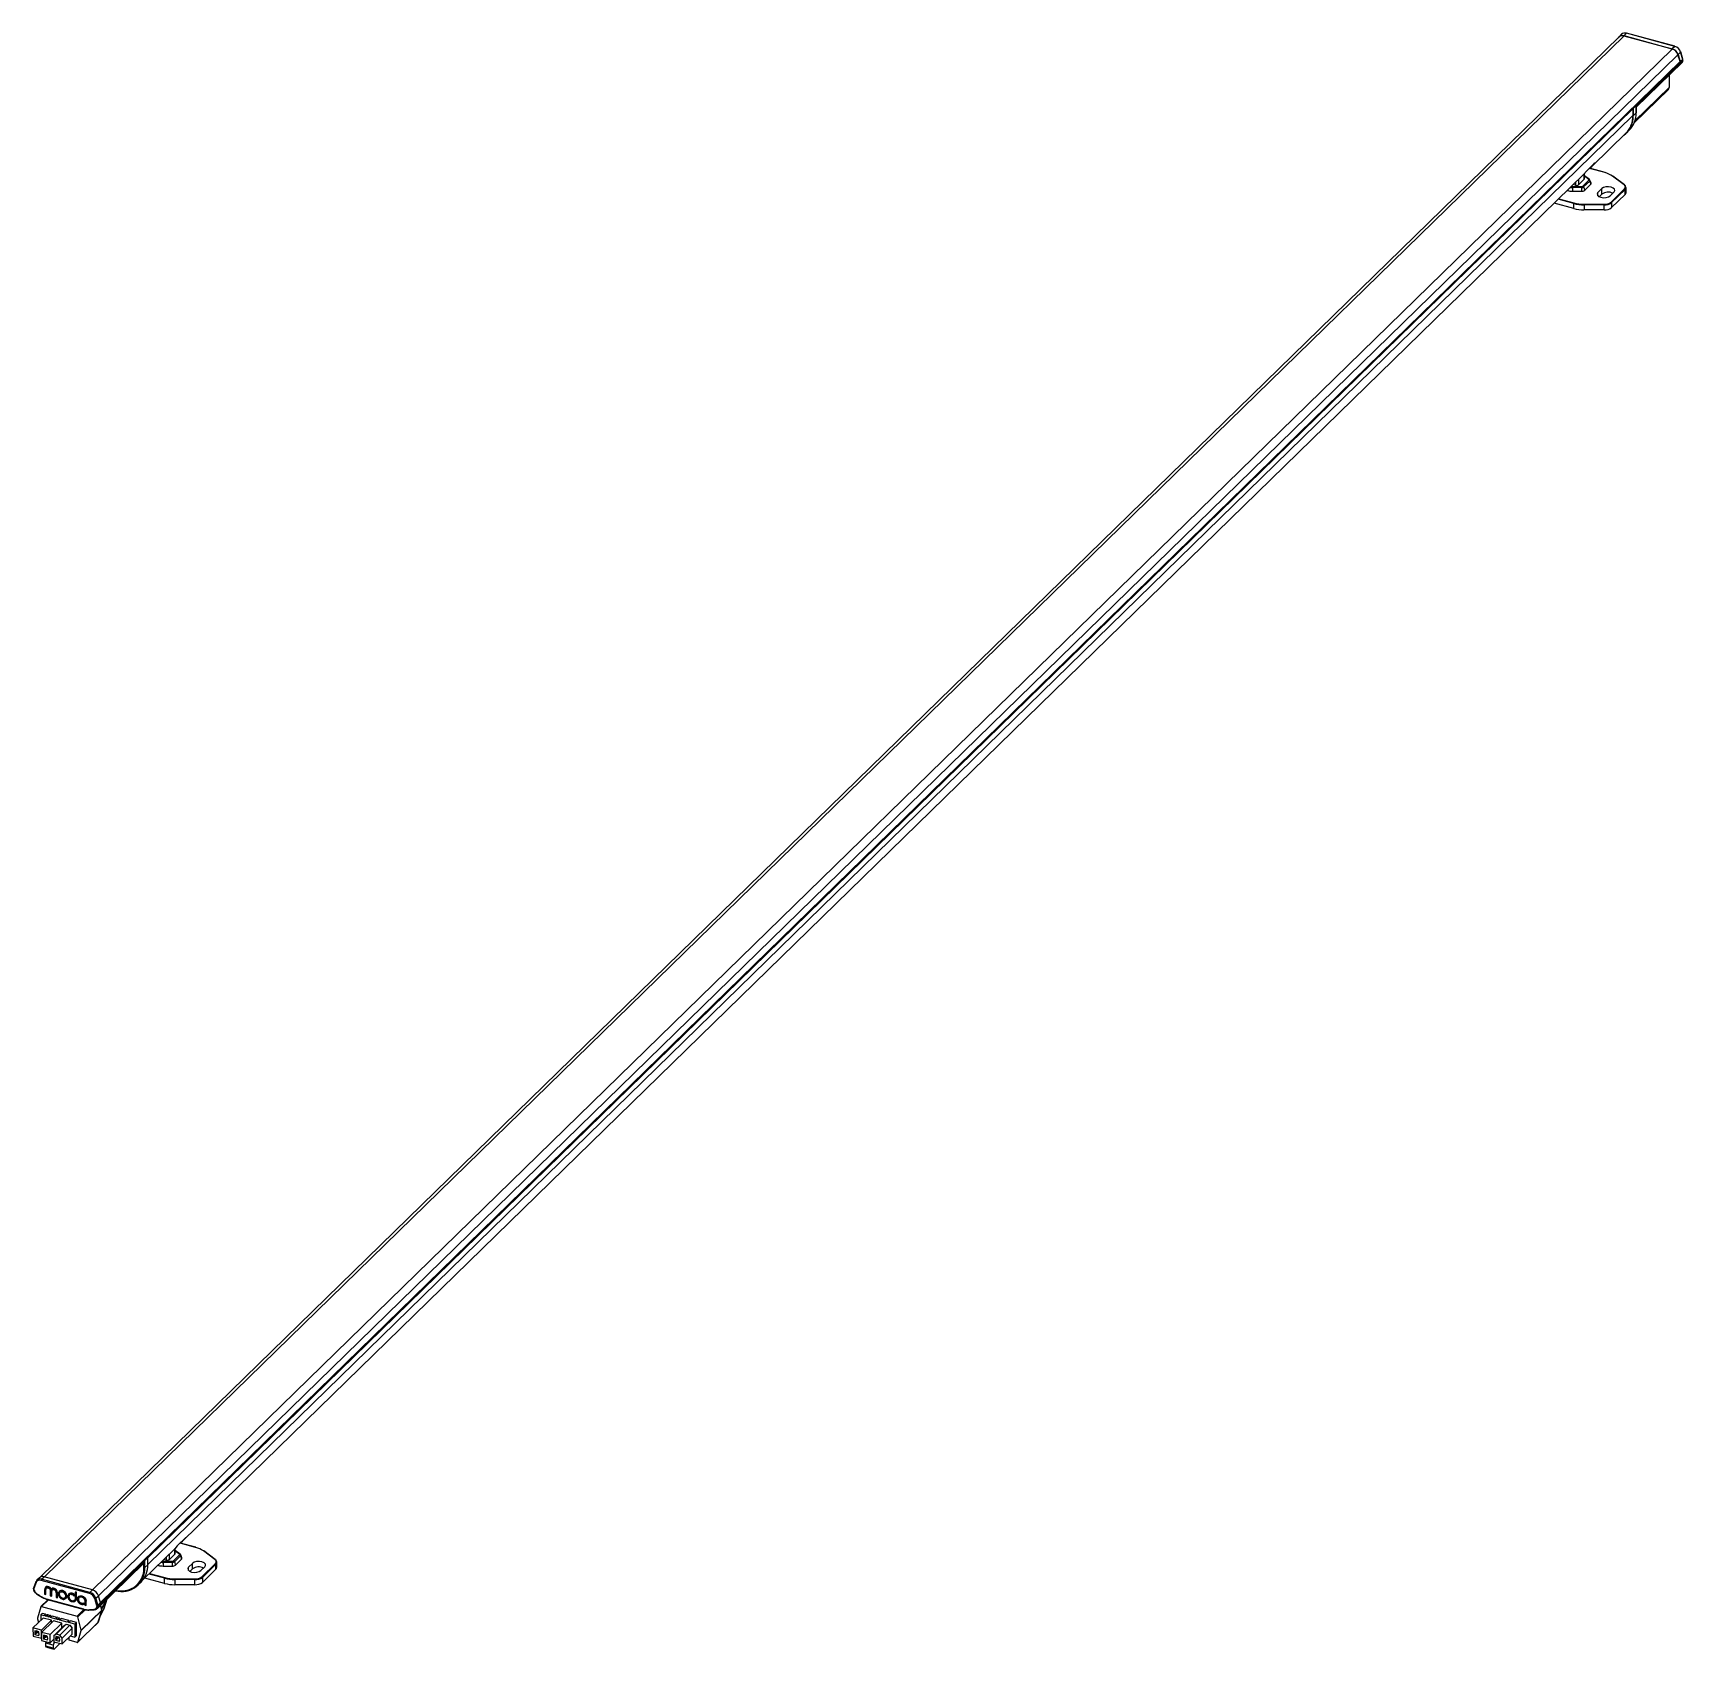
# Paper-space layout '_Trimetric' of a CAD drawing. Header units: millimetres. Extents: x -296 to 296, y -295 to 285.
import ezdxf

# ---------------------------------------------------------------- set-up
doc = ezdxf.new("R2010")
doc.units = ezdxf.units.MM

psp = doc.layouts.new('_Trimetric')

# ---------------------------------------------------------------- linework, layer by layer
at = {"color": 7, "linetype": 'Continuous', "lineweight": 25}
for p, q in [((273.76, 284.33), (272.85, 283.44)), ((275.51, 284.69), (274.6, 283.8)), ((292.84, 279.98), (275.51, 284.69)), ((292.91, 280.01), (275.58, 284.72)), ((272.9, 283.34), (-293.21, -269.19)), ((274.6, 283.8), (291.93, 279.09)), ((291.87, 279.02), (274.65, 283.7)), ((292.84, 279.98), (291.93, 279.09)), ((294.76, 274.25), (-271.76, -278.7)), ((294.85, 274.18), (277.93, 257.67)), ((278.96, 258.56), (295.76, 274.95)), ((278.99, 258.15), (295.48, 274.24)), ((294.72, 274.5), (293.98, 276.95)), ((294.94, 277.91), (294.03, 277.02)), ((294.03, 277.02), (294.81, 274.43)), ((294.85, 274.18), (294.72, 274.21)), ((295.72, 275.32), (294.81, 274.43)), ((295.76, 275.1), (294.85, 274.21)), ((294.85, 274.21), (294.85, 274.18)), ((295.72, 275.32), (294.94, 277.91)), ((295.76, 275.4), (294.98, 277.99)), ((295.79, 275.17), (295.76, 275.4)), ((295.76, 274.95), (295.76, 275.1)), ((295.79, 275.03), (295.79, 275.17)), ((290.81, 269.68), (290.81, 265.18)), ((278.31, 252.57), (290.55, 264.51)), ((277.84, 257.52), (277.84, 255.12)), ((277.93, 257.67), (277.93, 255.1)), ((278.96, 256.1), (277.93, 255.1)), ((278.96, 258.56), (278.96, 256.1)), ((278.96, 258.56), (278.98, 258.36)), ((278.99, 256.17), (278.99, 258.36)), ((263.29, 237.1), (275.42, 248.94)), ((275.49, 248.87), (276.52, 249.87)), ((261.18, 235.23), (264.22, 238.2)), ((-242.1, -256.17), (260.26, 234.14)), ((260.39, 232.33), (258.33, 230.32)), ((259.83, 229.84), (262, 231.96)), ((262.34, 231.65), (260.16, 229.52)), ((261.18, 235.23), (260.26, 234.14)), ((260.44, 232.4), (260.44, 234.33)), ((262.21, 232.22), (260.44, 233.54)), ((267.83, 234.7), (262.21, 236.23)), ((262.34, 231.65), (262.73, 230.48)), ((262.86, 230.96), (262.42, 231.97)), ((274.66, 230.34), (270.56, 233.4)), ((274.78, 230.33), (270.68, 233.39)), ((254.24, 228.26), (254.44, 228.21)), ((256.11, 229.7), (259.36, 229.7)), ((256.11, 229.7), (256.11, 229.28)), ((256.11, 229.28), (256.11, 227.99)), ((259.36, 229.28), (256.11, 229.28)), ((256.11, 227.99), (259.36, 227.98)), ((257.2, 230.14), (256.39, 230.36)), ((259.36, 229.7), (259.36, 229.28)), ((259.36, 229.28), (259.36, 227.98)), ((260.16, 229.52), (260.56, 228.36)), ((260.56, 228.36), (262.73, 230.48)), ((266.66, 228.93), (265.26, 227.56)), ((265.72, 226.04), (266.66, 226.96)), ((266.66, 226.96), (266.66, 228.93)), ((269.68, 226.36), (271.08, 227.73)), ((270, 224.13), (274.83, 228.85)), ((275.01, 228.63), (270.17, 223.91)), ((270.17, 222.11), (275.01, 226.83)), ((275.01, 226.83), (275.01, 228.63)), ((275.36, 227.55), (275.36, 229.35)), ((256.59, 221.78), (249.55, 223.69)), ((256.59, 221.78), (256.59, 223.58)), ((260.29, 223.38), (267.51, 223.36)), ((260.29, 223.38), (260.29, 223.1)), ((267.51, 223.09), (260.29, 223.1)), ((260.29, 223.1), (260.29, 221.3)), ((267.51, 221.29), (260.29, 221.3)), ((267.51, 223.36), (267.51, 223.09)), ((267.51, 221.29), (267.51, 223.09)), ((270.17, 223.91), (270.17, 222.11)), ((-256.39, -270.12), (-245.13, -259.13)), ((-244.2, -258.04), (-245.13, -259.13)), ((-244.94, -260.87), (-244.94, -258.94)), ((-243.18, -261.05), (-244.94, -259.73)), ((-244.2, -258.04), (-241.17, -255.08)), ((-237.55, -258.57), (-243.17, -257.05)), ((-230.73, -262.93), (-234.83, -259.87)), ((-230.61, -262.94), (-234.71, -259.88)), ((-272.86, -280.48), (-256.2, -264.22)), ((-272.58, -279.76), (-255.78, -263.37)), ((-254.76, -262.25), (-271.67, -278.76)), ((-256.19, -265.89), (-256.19, -264.2)), ((-255.78, -265.82), (-255.78, -263.37)), ((-255.78, -265.82), (-254.76, -264.82)), ((-254.76, -264.82), (-254.76, -262.25)), ((-251.15, -265.01), (-250.94, -265.07)), ((-249.27, -263.57), (-249.28, -263.99)), ((-249.28, -263.99), (-249.28, -265.28)), ((-246.03, -264), (-249.28, -263.99)), ((-249.28, -265.28), (-246.03, -265.29)), ((-249.27, -263.57), (-246.03, -263.58)), ((-248.19, -263.13), (-249, -262.91)), ((-245, -260.95), (-247.05, -262.95)), ((-246.03, -263.58), (-246.03, -264)), ((-246.03, -264), (-246.03, -265.29)), ((-245.56, -263.43), (-243.38, -261.31)), ((-243.05, -261.62), (-245.23, -263.75)), ((-245.23, -263.75), (-244.83, -264.92)), ((-244.83, -264.92), (-242.65, -262.79)), ((-243.05, -261.62), (-242.65, -262.79)), ((-242.53, -262.32), (-242.97, -261.31)), ((-238.73, -264.34), (-240.13, -265.71)), ((-238.73, -266.31), (-238.73, -264.34)), ((-235.71, -266.91), (-234.31, -265.54)), ((-235.39, -269.14), (-230.55, -264.42)), ((-230.38, -264.64), (-235.21, -269.36)), ((-230.38, -266.44), (-230.38, -264.64)), ((-230.03, -265.72), (-230.03, -263.92)), ((-294.97, -271), (-295.75, -273.17)), ((-294.83, -271.24), (-295.61, -273.4)), ((-293.67, -269.5), (-294.58, -270.39)), ((-275.65, -275.14), (-292.98, -270.43)), ((-292.84, -270.03), (-291.93, -269.14)), ((-275.51, -274.74), (-292.84, -270.03)), ((-274.6, -273.85), (-291.93, -269.14)), ((-258.22, -272.05), (-257.19, -271.05)), ((-248.8, -271.49), (-255.83, -269.58)), ((-248.8, -271.49), (-248.8, -269.69)), ((-245.1, -269.89), (-237.88, -269.91)), ((-245.1, -269.89), (-245.1, -270.17)), ((-237.88, -270.18), (-245.1, -270.17)), ((-245.1, -270.17), (-245.1, -271.97)), ((-237.88, -271.99), (-245.1, -271.97)), ((-239.67, -267.23), (-238.73, -266.31)), ((-237.88, -269.91), (-237.88, -270.18)), ((-237.88, -271.99), (-237.88, -270.18)), ((-235.21, -271.16), (-230.38, -266.44)), ((-235.21, -269.36), (-235.21, -271.16)), ((-295.75, -273.17), (-295.79, -273.39)), ((-295.79, -273.39), (-295.79, -273.54)), ((-295.63, -273.53), (-295.63, -273.68)), ((-294.43, -275.33), (-294.35, -275.38)), ((-294.39, -275.49), (-292.52, -276.61)), ((-290.57, -277.39), (-293.08, -279.84)), ((-291.8, -273.78), (-291.8, -275.42)), ((-291.8, -275.42), (-291.49, -275.5)), ((-291.4, -272.81), (-291.5, -272.92)), ((-291.38, -273.75), (-291.49, -273.86)), ((-291.49, -275.5), (-291.49, -273.86)), ((-291.38, -275.4), (-291.49, -275.5)), ((-291.36, -272.78), (-291.47, -272.88)), ((-291.36, -272.78), (-291.4, -272.81)), ((-291.38, -275.4), (-291.38, -273.75)), ((-277.66, -280.76), (-290.96, -277.15)), ((-290.9, -277.3), (-277.6, -280.91)), ((-289.76, -274.23), (-289.76, -275.97)), ((-289.76, -275.97), (-289.35, -276.08)), ((-289.62, -273.23), (-289.73, -273.33)), ((-289.24, -274.27), (-289.35, -274.38)), ((-289.35, -276.08), (-289.35, -274.38)), ((-289.24, -275.98), (-289.35, -276.08)), ((-289.21, -273.35), (-289.31, -273.45)), ((-289.24, -275.98), (-289.24, -274.27)), ((-287.55, -273.81), (-287.66, -273.91)), ((-287.62, -274.94), (-287.62, -276.55)), ((-287.62, -276.55), (-287.31, -276.64)), ((-287.2, -274.94), (-287.31, -275.04)), ((-287.31, -276.64), (-287.31, -275.04)), ((-287.2, -276.53), (-287.31, -276.64)), ((-287.2, -274.85), (-287.3, -274.96)), ((-287.2, -276.53), (-287.2, -274.94)), ((-286.52, -274.36), (-286.63, -274.46)), ((-285.32, -274.11), (-285.42, -274.22)), ((-285.32, -276.76), (-285.42, -276.86)), ((-284.22, -276.93), (-284.11, -276.83)), ((-283.79, -276.01), (-283.9, -276.11)), ((-283.09, -275.29), (-283.19, -275.39)), ((-283.08, -276.2), (-283.19, -276.3)), ((-281.13, -276.04), (-280.93, -275.85)), ((-280.82, -275.75), (-280.93, -275.85)), ((-280.68, -274.6), (-280.78, -274.71)), ((-280.46, -274.79), (-280.78, -274.71)), ((-280.78, -274.71), (-280.78, -276.96)), ((-280.78, -277.86), (-280.67, -277.76)), ((-280.35, -274.69), (-280.68, -274.6)), ((-280.35, -274.69), (-280.46, -274.79)), ((-280.46, -277.04), (-280.46, -274.79)), ((-280.35, -276.94), (-280.46, -277.04)), ((-280.35, -276.94), (-280.35, -274.69)), ((-279.65, -276.22), (-279.76, -276.33)), ((-279.65, -277.13), (-279.75, -277.23)), ((-277.36, -277.88), (-277.36, -279.32)), ((-276.93, -277.87), (-277.03, -277.97)), ((-276.93, -277.89), (-277.03, -278)), ((-277.03, -279.41), (-277.03, -278)), ((-276.93, -279.31), (-276.93, -277.89)), ((-275.51, -274.74), (-274.6, -273.85)), ((-273.01, -279.55), (-273.79, -276.95)), ((-273.4, -276.81), (-272.49, -275.92)), ((-272.62, -279.4), (-273.4, -276.81)), ((-271.71, -278.51), (-272.49, -275.92)), ((-270.5, -280.67), (-269.45, -277.14)), ((-295.95, -287.49), (-292.31, -283.93)), ((-293.13, -279.92), (-294.36, -284.04)), ((-293.19, -282.84), (-292.61, -282.27)), ((-293.19, -282.84), (-293.19, -284.8)), ((-291.95, -283.17), (-293.19, -282.84)), ((-292.87, -279.8), (-280.14, -283.25)), ((-291.44, -282.58), (-292.61, -282.27)), ((-289.3, -284.75), (-292.31, -283.93)), ((-291.31, -282.46), (-291.9, -283.03)), ((-290.84, -282.75), (-291.42, -283.32)), ((-291.07, -283.41), (-291.42, -283.32)), ((-290.43, -282.7), (-291.01, -283.27)), ((-290.56, -282.82), (-290.84, -282.75)), ((-289.95, -282.99), (-290.54, -283.56)), ((-290.18, -283.65), (-290.54, -283.56)), ((-289.54, -282.94), (-290.13, -283.51)), ((-289.67, -283.06), (-289.95, -282.99)), ((-289.07, -283.23), (-289.65, -283.8)), ((-287.8, -284.3), (-289.65, -283.8)), ((-287.28, -283.71), (-289.07, -283.23)), ((-287.16, -283.59), (-287.74, -284.16)), ((-286.68, -283.87), (-287.26, -284.44)), ((-286.27, -283.83), (-286.86, -284.4)), ((-286.4, -283.95), (-286.68, -283.87)), ((-278.65, -288.3), (-279.89, -283.51)), ((-271.32, -281.15), (-278.65, -288.3)), ((-278.65, -288.44), (-271.32, -281.28)), ((-271.31, -281.22), (-278.64, -288.37)), ((-277.59, -278.5), (-277.7, -278.61)), ((-277.5, -278.91), (-277.7, -278.61)), ((-277.39, -278.8), (-277.59, -278.5)), ((-277.39, -278.8), (-277.5, -278.91)), ((-277.36, -279.32), (-277.03, -279.41)), ((-276.93, -279.31), (-277.03, -279.41)), ((-275.96, -281.11), (-274.09, -281)), ((-272.99, -279.83), (-272.99, -279.68)), ((-272.62, -279.4), (-271.71, -278.51)), ((-272.58, -279.62), (-271.67, -278.73)), ((-272.58, -279.76), (-272.58, -279.62)), ((-271.32, -281.28), (-272.55, -285.41)), ((-272.52, -285.36), (-271.29, -281.23)), ((-271.96, -283.48), (-270.52, -280.73)), ((-271.29, -281.07), (-271.73, -279.37)), ((-271.67, -278.76), (-271.67, -278.73)), ((-292.94, -288.3), (-295.95, -287.49)), ((-295.95, -287.49), (-295.94, -290.4)), ((-294.47, -288.66), (-295.33, -289.5)), ((-295.24, -289.09), (-295.33, -289.07)), ((-295.33, -289.07), (-295.33, -289.5)), ((-295.33, -289.5), (-295.24, -289.52)), ((-294.95, -288.61), (-295.24, -288.54)), ((-295.24, -288.54), (-295.24, -289.09)), ((-294.72, -288.59), (-295.24, -289.09)), ((-294.38, -288.68), (-295.24, -289.52)), ((-294.1, -288.84), (-295.24, -289.95)), ((-295.24, -289.52), (-295.24, -289.95)), ((-293.82, -290.33), (-295.24, -289.95)), ((-294.95, -288.61), (-294.86, -288.55)), ((-294.2, -288.73), (-294.86, -288.55)), ((-294.36, -284.17), (-293.99, -285.58)), ((-294.2, -288.73), (-294.11, -288.84)), ((-293.82, -288.92), (-294.11, -288.84)), ((-293.82, -289.48), (-293.82, -288.92)), ((-293.73, -289.5), (-293.82, -289.48)), ((-293.82, -289.91), (-293.73, -289.82)), ((-293.82, -290.33), (-293.82, -289.91)), ((-293.82, -289.91), (-293.73, -289.93)), ((-293.73, -289.93), (-293.73, -289.5)), ((-292.94, -288.3), (-289.3, -284.75)), ((-292.94, -291.22), (-292.94, -288.3)), ((-292.84, -289.09), (-288.59, -284.94)), ((-289.83, -289.9), (-292.84, -289.09)), ((-292.84, -289.09), (-292.84, -292)), ((-289.83, -289.9), (-285.58, -285.76)), ((-289.83, -292.82), (-289.83, -289.9)), ((-289.3, -285.63), (-289.3, -284.75)), ((-285.58, -285.76), (-288.59, -284.94)), ((-284.88, -286.76), (-288.52, -290.32)), ((-287.68, -289.73), (-288.52, -290.32)), ((-284.04, -286.18), (-287.68, -289.73)), ((-286.35, -290.09), (-287.68, -289.73)), ((-286.91, -284.54), (-287.26, -284.44)), ((-285.8, -284.11), (-286.38, -284.68)), ((-283.64, -285.43), (-286.38, -284.68)), ((-286.35, -290.09), (-282.71, -286.54)), ((-283.13, -284.84), (-285.8, -284.11)), ((-285.58, -287.45), (-285.58, -285.76)), ((-285.51, -291.13), (-281.87, -287.58)), ((-285.51, -293.23), (-281.87, -289.68)), ((-284.88, -286.76), (-284.04, -286.18)), ((-284.04, -286.18), (-282.71, -286.54)), ((-283, -284.72), (-283.58, -285.29)), ((-282.52, -285), (-283.11, -285.57)), ((-280.99, -286.15), (-283.11, -285.57)), ((-282.71, -286.54), (-281.87, -287.58)), ((-280.4, -285.58), (-282.52, -285)), ((-281.87, -289.68), (-281.87, -287.58)), ((-280.99, -286.15), (-280.4, -285.58)), ((-280.99, -286.15), (-280.98, -290.78)), ((-280.4, -290.21), (-280.4, -285.58)), ((-279.93, -292.64), (-272.6, -285.49)), ((-272.55, -285.41), (-279.88, -292.56)), ((-279.88, -292.56), (-278.65, -288.44)), ((-295.94, -290.4), (-292.94, -291.22)), ((-292.94, -291.22), (-292.84, -291.12)), ((-292.84, -292), (-289.83, -292.82)), ((-291.36, -290.26), (-292.22, -291.1)), ((-292.13, -290.69), (-292.22, -290.67)), ((-292.22, -290.67), (-292.22, -291.1)), ((-292.22, -291.1), (-292.13, -291.12)), ((-291.84, -290.21), (-292.13, -290.14)), ((-292.13, -290.14), (-292.13, -290.69)), ((-291.61, -290.19), (-292.13, -290.69)), ((-291.27, -290.28), (-292.13, -291.12)), ((-291, -290.44), (-292.13, -291.55)), ((-292.13, -291.12), (-292.13, -291.55)), ((-290.71, -291.93), (-292.13, -291.55)), ((-291.84, -290.21), (-291.75, -290.15)), ((-291.09, -290.33), (-291.75, -290.15)), ((-291.38, -292.94), (-291.2, -292.45)), ((-288.72, -293.66), (-291.38, -292.94)), ((-291.37, -294.05), (-291.38, -292.94)), ((-288.72, -294.77), (-291.37, -294.05)), ((-291.05, -294.34), (-291.37, -294.05)), ((-291.09, -290.33), (-291, -290.44)), ((-291.05, -294.34), (-288.39, -295.06)), ((-290.72, -290.52), (-291, -290.44)), ((-290.71, -291.08), (-290.72, -290.52)), ((-290.63, -291.1), (-290.71, -291.08)), ((-290.71, -291.51), (-290.63, -291.42)), ((-290.71, -291.93), (-290.71, -291.51)), ((-290.71, -291.51), (-290.63, -291.53)), ((-290.63, -291.53), (-290.63, -291.1)), ((-289.83, -292.82), (-288.52, -291.53)), ((-288.3, -292.48), (-288.72, -293.66)), ((-288.72, -293.66), (-288.72, -294.77)), ((-288.72, -294.77), (-288.39, -295.06)), ((-288.29, -292.48), (-288.7, -293.64)), ((-288.7, -293.64), (-288.7, -294.75)), ((-288.7, -294.75), (-288.37, -295.03)), ((-288.53, -291.55), (-288.52, -291.56)), ((-288.52, -290.32), (-288.52, -292.42)), ((-288.52, -292.42), (-285.51, -293.23)), ((-288.39, -295.06), (-286.31, -293.02)), ((-287.04, -290.67), (-287.9, -291.51)), ((-287.81, -291.11), (-287.9, -291.08)), ((-287.9, -291.08), (-287.9, -291.51)), ((-287.9, -291.51), (-287.81, -291.54)), ((-287.52, -290.63), (-287.81, -290.55)), ((-287.81, -290.55), (-287.81, -291.11)), ((-287.29, -290.61), (-287.81, -291.11)), ((-286.95, -290.7), (-287.81, -291.54)), ((-286.67, -290.86), (-287.81, -291.97)), ((-287.81, -291.54), (-287.81, -291.97)), ((-286.39, -292.35), (-287.81, -291.97)), ((-287.52, -290.63), (-287.43, -290.57)), ((-286.77, -290.75), (-287.43, -290.57)), ((-286.77, -290.75), (-286.68, -290.86)), ((-286.39, -290.94), (-286.68, -290.86)), ((-286.39, -291.49), (-286.39, -290.94)), ((-286.31, -291.52), (-286.39, -291.49)), ((-286.39, -291.92), (-286.3, -291.84)), ((-286.39, -292.35), (-286.39, -291.92)), ((-286.39, -291.92), (-286.3, -291.95)), ((-285.51, -291.13), (-286.35, -290.09)), ((-286.3, -291.95), (-286.31, -291.52)), ((-285.51, -293.23), (-285.51, -291.13)), ((-283.87, -291.7), (-283.92, -291.68)), ((-283.87, -291.7), (-282.96, -290.81)), ((-283.87, -291.64), (-283.87, -291.7)), ((-283.85, -291.61), (-283.85, -291.67)), ((-282.96, -291.91), (-282.96, -290.75)), ((-280.14, -292.68), (-282.96, -291.91)), ((-282.56, -290.35), (-280.98, -290.78)), ((-280.4, -290.21), (-280.98, -290.78))]:
    psp.add_line(p, q, dxfattribs=at)
at = {"color": 8, "linetype": 'Continuous', "lineweight": 25}
for p, q in [((274.65, 283.7), (-291.81, -269.18)), ((291.87, 279.02), (-274.58, -273.86)), ((293.98, 276.95), (-272.48, -275.94)), ((294.72, 274.5), (-271.74, -278.39)), ((278.53, 253.2), (290.81, 265.18)), ((277.84, 257.52), (-254.76, -262.31)), ((-254.76, -264.71), (277.84, 255.12)), ((257.22, 231.17), (257.22, 230.14)), ((258.3, 232.23), (258.3, 230.29)), ((260.35, 232.29), (260.35, 234.23)), ((261.97, 232.24), (260.44, 233.38)), ((267.78, 234.68), (262.17, 236.2)), ((256.59, 223.58), (250.99, 225.1)), ((251.23, 225.32), (256.68, 223.84)), ((254.5, 228.52), (254.44, 228.21)), ((265.26, 226.36), (265.26, 227.56)), ((-245.03, -260.98), (-245.03, -259.04)), ((-243.42, -261.03), (-244.94, -259.89)), ((-237.61, -258.6), (-243.21, -257.07)), ((-250.89, -264.76), (-250.94, -265.07)), ((-248.17, -262.1), (-248.17, -263.14)), ((-247.09, -261.04), (-247.09, -262.98)), ((-240.13, -266.91), (-240.13, -265.71)), ((-248.8, -269.69), (-254.39, -268.17)), ((-254.16, -267.95), (-248.71, -269.43)), ((-292.87, -279.8), (-290.44, -277.42)), ((-271.4, -280.64), (-269.62, -277.31)), ((-269.47, -277.17), (-271.38, -280.73)), ((-269.45, -277.15), (-270.51, -280.69)), ((-277.72, -280.88), (-280.14, -283.25)), ((-279.89, -283.51), (-277.26, -280.95)), ((-271.96, -283.46), (-270.51, -280.69)), ((-271.77, -279.41), (-271.32, -281.15)), ((-270.51, -280.69), (-270.52, -280.73)), ((-270.5, -280.67), (-270.51, -280.69))]:
    psp.add_line(p, q, dxfattribs=at)
at = {"color": 7, "linetype": 'Continuous', "lineweight": 25, "flags": 128}
for points in [[(262.17, 236.2), (263.07, 236.89), (264.22, 238.2)], [(265.26, 227.56), (264.98, 227.08), (265.08, 226.58), (265.54, 226.14), (266.3, 225.82), (267.24, 225.68), (268.21, 225.73), (269.06, 225.97), (269.68, 226.36)], [(271.08, 227.73), (271.36, 228.21), (271.26, 228.71), (270.79, 229.15), (270.04, 229.47), (269.1, 229.61), (268.13, 229.56), (267.27, 229.32), (266.66, 228.93)], [(-243.21, -257.07), (-242.31, -256.38), (-241.17, -255.08)], [(-240.13, -265.71), (-240.41, -266.19), (-240.31, -266.69), (-239.84, -267.13), (-239.08, -267.45), (-238.15, -267.59), (-237.18, -267.54), (-236.32, -267.3), (-235.71, -266.91)], [(-234.31, -265.54), (-234.03, -265.06), (-234.13, -264.56), (-234.59, -264.12), (-235.35, -263.81), (-236.29, -263.66), (-237.26, -263.71), (-238.11, -263.95), (-238.73, -264.34)], [(-294.97, -271), (-294.97, -270.98), (-294.94, -270.95)], [(-292.45, -276.57), (-292.48, -276.59), (-292.5, -276.61), (-292.52, -276.61), (-292.52, -276.61)], [(-285.42, -274.22), (-286.01, -274.17), (-286.5, -274.36), (-286.83, -274.75), (-286.95, -275.28), (-286.83, -275.88), (-286.5, -276.45), (-286.01, -276.9), (-285.42, -277.17)], [(-285.42, -276.86), (-285.88, -276.65), (-286.27, -276.29), (-286.53, -275.84), (-286.63, -275.37), (-286.53, -274.95), (-286.27, -274.64), (-285.88, -274.49), (-285.42, -274.53)], [(-286.32, -274.67), (-286.43, -274.84), (-286.52, -275.26), (-286.43, -275.73), (-286.17, -276.18), (-285.78, -276.54), (-285.32, -276.76)], [(-280.93, -275.85), (-281.47, -275.38), (-282.1, -275.12), (-282.72, -275.13), (-283.2, -275.4), (-283.47, -275.89), (-283.49, -276.5), (-283.24, -277.14), (-282.77, -277.69), (-282.16, -278.05), (-281.53, -278.16), (-280.97, -278.01), (-280.59, -277.61), (-280.46, -277.04)], [(-283.19, -276.3), (-283.14, -275.98), (-282.99, -275.71), (-282.75, -275.52), (-282.45, -275.43), (-282.1, -275.44), (-281.75, -275.55), (-281.42, -275.76), (-281.13, -276.04)], [(-280.78, -276.96), (-280.88, -277.38), (-281.14, -277.68), (-281.53, -277.83), (-281.99, -277.79), (-282.45, -277.58), (-282.84, -277.22), (-283.1, -276.77), (-283.19, -276.3)], [(-282.88, -275.61), (-283.03, -275.87), (-283.08, -276.2)], [(-283.08, -276.2), (-282.99, -276.67), (-282.73, -277.12), (-282.34, -277.48), (-281.88, -277.69), (-281.42, -277.73), (-281.03, -277.58), (-280.99, -277.55)], [(-280.35, -276.94), (-280.49, -277.51), (-280.67, -277.76)], [(-277.03, -277.97), (-277.15, -277.38), (-277.48, -276.81), (-277.97, -276.35), (-278.56, -276.08), (-279.14, -276.04), (-279.63, -276.22), (-279.96, -276.61), (-280.08, -277.14)], [(-279.75, -277.23), (-279.66, -276.81), (-279.4, -276.5), (-279.01, -276.36), (-278.56, -276.39), (-278.1, -276.61), (-277.71, -276.97), (-277.45, -277.41), (-277.36, -277.88)], [(-279.65, -276.22), (-279.52, -276.12), (-279.03, -275.93), (-278.45, -275.98), (-277.87, -276.25), (-277.37, -276.7), (-277.04, -277.27), (-276.93, -277.87)], [(-279.45, -276.54), (-279.56, -276.71), (-279.65, -277.13)], [(-291.42, -283.32), (-291.44, -283.21), (-291.5, -283.11), (-291.59, -283.03), (-291.69, -282.99), (-291.79, -282.98), (-291.87, -283.01), (-291.93, -283.08), (-291.95, -283.17)], [(-290.54, -283.56), (-290.56, -283.45), (-290.62, -283.35), (-290.7, -283.27), (-290.8, -283.23), (-290.9, -283.22), (-290.99, -283.25), (-291.05, -283.32), (-291.07, -283.41)], [(-289.65, -283.8), (-289.67, -283.69), (-289.73, -283.59), (-289.82, -283.51), (-289.92, -283.47), (-290.02, -283.46), (-290.11, -283.49), (-290.16, -283.56), (-290.18, -283.65)], [(-273.28, -280.46), (-273.24, -280.5), (-273.2, -280.53), (-273.15, -280.56), (-273.1, -280.58), (-273.06, -280.59), (-273.02, -280.59), (-272.98, -280.57), (-272.95, -280.55)], [(-287.26, -284.44), (-287.29, -284.34), (-287.34, -284.24), (-287.43, -284.16), (-287.53, -284.11), (-287.63, -284.11), (-287.72, -284.14), (-287.78, -284.21), (-287.8, -284.3)], [(-286.38, -284.68), (-286.4, -284.58), (-286.46, -284.48), (-286.54, -284.4), (-286.65, -284.35), (-286.75, -284.35), (-286.83, -284.38), (-286.89, -284.45), (-286.91, -284.54)], [(-283.11, -285.57), (-283.13, -285.47), (-283.19, -285.37), (-283.27, -285.29), (-283.37, -285.24), (-283.48, -285.23), (-283.56, -285.27), (-283.62, -285.33), (-283.64, -285.43)]]:
    psp.add_lwpolyline(points, dxfattribs=at)
at = {"color": 8, "linetype": 'Continuous', "lineweight": 25, "flags": 128}
for points in [[(-294.83, -271.24), (-294.88, -271.21), (-294.92, -271.17), (-294.95, -271.13), (-294.97, -271.09), (-294.98, -271.05), (-294.98, -271.02), (-294.97, -271)], [(-295.63, -273.53), (-295.68, -273.51), (-295.72, -273.49), (-295.76, -273.46), (-295.78, -273.44), (-295.79, -273.41), (-295.79, -273.39)], [(-295.63, -273.68), (-295.68, -273.66), (-295.72, -273.64), (-295.76, -273.61), (-295.78, -273.58), (-295.79, -273.55), (-295.79, -273.54)], [(-295.61, -273.4), (-295.66, -273.37), (-295.7, -273.34), (-295.73, -273.3), (-295.75, -273.26), (-295.76, -273.22), (-295.76, -273.18), (-295.75, -273.17)], [(-292.52, -276.61), (-292.53, -276.6), (-292.53, -276.59), (-292.53, -276.56), (-292.53, -276.53), (-292.51, -276.49)], [(-271.32, -281.28), (-271.3, -281.25), (-271.29, -281.23)], [(-272.52, -285.36), (-272.53, -285.38), (-272.55, -285.41)]]:
    psp.add_lwpolyline(points, dxfattribs=at)
at = {"color": 7, "linetype": 'Continuous', "lineweight": 25}
for centre, radius, start, end in [((274.94, 282.99), 1.78, 71.48894, 131.42108), ((275.57, 284.64), 0.0811, 80.73183, 143.96753), ((274.02, 282.24), 1.66, 69.57077, 153.40642), ((274.08, 282.01), 1.78, 71.48894, 131.42108), ((290.99, 276), 3.14, 17.54268, 73.58499), ((291.04, 276.08), 3.14, 17.54268, 73.58499), ((292.9, 279.93), 0.0811, 80.73183, 143.96753), ((291.95, 276.96), 3.14, 17.54268, 73.58499), ((294.09, 274.21), 0.754, 0.35563, 17.09573), ((294.9, 277.98), 0.0782, 303.25186, 8.77902), ((294.77, 274.93), 0.988, 315.83985, 1.42591), ((295, 275.1), 0.754, 0.35563, 17.09573), ((295.69, 275.03), 0.0996, 310.64064, 357.99746), ((289.9, 265.15), 0.904, 315.35447, 1.91129), ((269.66, 254.77), 8.28, 306.1997, 2.28751), ((269.36, 254.87), 8.48, 315.60781, 1.65794), ((270.41, 255.85), 8.55, 315.60781, 1.65794), ((277.66, 257.51), 0.177, 2.82303, 55.95565), ((278.89, 256.17), 0.0996, 310.64064, 357.99746), ((260.22, 232.53), 0.258, 309.25619, 30.97496), ((261.89, 232.09), 0.171, 311.32502, 61.7964), ((261.86, 231.48), 0.504, 19.36504, 73.5478), ((262.47, 230.8), 0.417, 309.26808, 21.70683), ((267.83, 234.64), 0.0541, 80.73183, 143.96753), ((265.77, 226.59), 8.33, 54.84351, 75.9945), ((256.09, 234.45), 6.46, 255.20209, 270.13072), ((257.58, 231.38), 1.29, 252.69603, 305.39891), ((259.4, 230.39), 0.692, 266.56611, 307.78669), ((259.43, 230.46), 1.19, 266.56611, 307.78669), ((259.46, 229.76), 1.78, 266.56611, 307.78669), ((259.68, 229.36), 0.504, 19.36504, 73.5478), ((268.91, 223.77), 3.9, 63.9705, 125.23894), ((274.23, 229.54), 0.914, 311.32502, 61.7964), ((274.7, 230.24), 0.123, 356.9128, 50.77332), ((274.36, 229.37), 0.979, 311.32502, 61.7964), ((274.77, 228.62), 0.243, 3.39156, 74.33381), ((274.35, 227.59), 1.01, 310.93094, 357.70717), ((257, 223.58), 0.409, 140.51294, 180.34344), ((260.25, 237.46), 14.36, 255.20209, 270.13072), ((260.25, 235.66), 14.36, 255.20209, 270.13072), ((260.26, 237.38), 14, 255.20209, 270.13072), ((267.73, 227.05), 3.7, 266.56611, 307.78669), ((267.74, 227.04), 3.96, 266.56611, 307.78669), ((267.74, 225.24), 3.96, 266.56611, 307.78669), ((269.93, 223.9), 0.243, 3.39156, 74.33381), ((-237.56, -258.63), 0.0541, 80.73183, 143.96753), ((-239.62, -266.68), 8.33, 54.84351, 75.9945), ((-264.17, -266.04), 8.39, 254.82968, 1.45844), ((-263.3, -265.07), 8.55, 315.60781, 1.65794), ((-256.05, -265.45), 0.462, 252.69603, 305.39891), ((-249.29, -258.82), 6.46, 255.20209, 270.13072), ((-247.8, -261.89), 1.29, 252.69603, 305.39891), ((-245.98, -262.89), 0.692, 266.56611, 307.78669), ((-245.96, -262.81), 1.19, 266.56611, 307.78669), ((-245.92, -263.51), 1.78, 266.56611, 307.78669), ((-245.7, -263.92), 0.504, 19.36504, 73.5478), ((-245.16, -260.75), 0.256, 308.91318, 30.27965), ((-243.5, -261.18), 0.171, 311.32502, 61.7964), ((-243.53, -261.79), 0.504, 19.36504, 73.5478), ((-242.92, -262.47), 0.417, 309.26808, 21.70683), ((-236.48, -269.5), 3.9, 63.9705, 125.23894), ((-231.16, -263.73), 0.914, 311.32502, 61.7964), ((-230.68, -263.03), 0.123, 356.9128, 50.77332), ((-231.02, -263.9), 0.979, 311.32502, 61.7964), ((-230.62, -264.65), 0.243, 3.39156, 74.33381), ((-231.04, -265.68), 1.01, 310.93094, 357.70717), ((-293.41, -271.58), 1.65, 69.46208, 157.74371), ((-293.49, -271.79), 1.45, 69.46208, 157.74371), ((-292.49, -270.84), 1.78, 71.48895, 131.42107), ((-292.36, -270.42), 0.613, 140.51294, 180.34344), ((-248.39, -269.69), 0.409, 140.51294, 180.34344), ((-245.13, -255.81), 14.36, 255.20209, 270.13072), ((-245.13, -257.61), 14.36, 255.20209, 270.13072), ((-245.13, -255.9), 14, 255.20209, 270.13072), ((-237.66, -266.22), 3.7, 266.56611, 307.78669), ((-237.64, -266.23), 3.96, 266.56611, 307.78669), ((-237.64, -268.03), 3.96, 266.56611, 307.78669), ((-235.46, -269.38), 0.243, 3.39156, 74.33381), ((-295.27, -273.53), 0.366, 160.58477, 180.40302), ((-294.32, -273.64), 1.31, 181.69555, 218.94775), ((-246.11, -197.24), 91.83, 238.30634, 239.64614), ((-289.25, -270.96), 6.41, 239.42866, 254.54261), ((-289.02, -270.76), 6.75, 239.42866, 254.54261), ((-290.74, -273.67), 1.07, 132.78482, 185.82443), ((-290.64, -273.77), 0.855, 134.17435, 186.08353), ((-290.53, -273.66), 0.859, 135.92434, 186.02904), ((-290.66, -274.06), 1.19, 17.67409, 38.22308), ((-290.56, -273.96), 1.19, 19.00969, 38.19747), ((-288.52, -274.34), 0.836, 133.59432, 182.74319), ((-288.41, -274.23), 0.84, 135.62724, 182.68792), ((-289.09, -274.91), 1.47, 1.44563, 35.53431), ((-289.15, -275.01), 1.84, 1.50553, 36.36097), ((-288.73, -274.88), 1.11, 356.54718, 0.01395), ((-289.04, -274.9), 1.84, 1.50553, 36.36097), ((-288.69, -274.96), 1.39, 356.60419, 0.0135), ((-288.58, -274.85), 1.39, 356.60419, 0.0135), ((-285.71, -275.24), 1.2, 70.62332, 132.2867), ((-285.99, -276.23), 2.1, 3.39156, 74.33381), ((-285.87, -276.12), 1.65, 3.39156, 74.33381), ((-285.1, -276.04), 0.884, 248.8623, 0.92226), ((-285.02, -276.13), 1.12, 248.8623, 0.92226), ((-285.88, -276.13), 2.1, 3.39156, 74.33381), ((-285, -275.83), 0.974, 251.37991, 306.76306), ((-284.9, -276.04), 1.11, 315.35447, 1.91129), ((-282.18, -276.62), 1.61, 32.67412, 124.44947), ((-278.19, -277.15), 1.89, 179.73006, 291.59267), ((-278.28, -277.24), 1.48, 179.49859, 292.84754), ((-278.17, -277.14), 1.48, 179.49859, 292.84754), ((-278.45, -277.97), 1.42, 358.90195, 0.00142), ((-278.34, -277.87), 1.42, 358.90195, 0.00142), ((-275.03, -275.13), 0.613, 140.51294, 180.34344), ((-276.43, -277.79), 2.76, 17.54286, 73.58499), ((-276.39, -277.76), 3.14, 17.54286, 73.58499), ((-275.48, -276.87), 3.14, 17.54286, 73.58499), ((-273.82, -276.29), 0.666, 272.03942, 308.70746), ((-264.49, -265.04), 9.19, 258.75879, 300.54902), ((-292.94, -279.98), 0.197, 69.30081, 161.29387), ((-276.29, -275.83), 5.12, 254.43461, 272.01695), ((-277.59, -280.83), 0.0811, 260.73183, 323.96753), ((-276.08, -275.69), 5.39, 254.43461, 272.01695), ((-278.54, -222.91), 58.09, 272.40274, 274.22105), ((-274.48, -278.82), 2.03, 275.97996, 306.24929), ((-274.26, -278.76), 2.22, 275.86407, 306.24363), ((-273.76, -279.86), 0.766, 308.20362, 2.04392), ((-273.03, -278.88), 0.666, 272.03942, 308.70746), ((-273.46, -279.68), 0.471, 0.35564, 17.09594), ((-272.85, -279.24), 0.462, 252.69603, 305.39891), ((-272.85, -279.39), 0.462, 252.69603, 305.39892), ((-273.54, -279.8), 0.957, 308.20362, 2.04392), ((-273.34, -279.62), 0.754, 0.35564, 17.09594), ((-272.43, -278.73), 0.754, 0.35564, 17.09594), ((-271.59, -281.22), 0.278, 0.28995, 14.68925), ((-271.54, -281.22), 0.224, 343.68398, 0.32008), ((-271.58, -281.15), 0.3, 343.38955, 14.44551), ((-270.79, -280.59), 0.3, 332.38997, 343.38955), ((-294.14, -284.1), 0.224, 163.68398, 180.32008), ((-294.09, -284.1), 0.278, 180.28995, 194.68925), ((-272.81, -285.27), 0.3, 314.30503, 343.38955)]:
    psp.add_arc(centre, radius, start, end, dxfattribs=at)
at = {"color": 8, "linetype": 'Continuous', "lineweight": 25}
for centre, radius, start, end in [((295.68, 275.38), 0.0782, 303.25186, 8.77902), ((295.69, 275.18), 0.0996, 310.64126, 357.98682), ((262.07, 232.01), 0.251, 56.04058, 113.27904), ((262.16, 231.86), 0.278, 309.26808, 21.70683), ((270.61, 233.29), 0.125, 56.05115, 113.28018), ((256.12, 235.24), 5.96, 262.44557, 269.92707), ((256.12, 235.04), 5.34, 265.74132, 269.8853), ((274.71, 230.23), 0.125, 56.05115, 113.28018), ((-234.78, -259.98), 0.125, 56.05115, 113.28018), ((-264.28, -266.2), 8.1, 303.44096, 2.16994), ((-249.27, -258.03), 5.96, 262.45547, 269.92696), ((-249.26, -258.23), 5.34, 265.75276, 269.88526), ((-243.32, -261.26), 0.251, 56.04058, 113.27904), ((-243.23, -261.41), 0.278, 309.26808, 21.70683), ((-230.68, -263.04), 0.125, 56.05115, 113.28018), ((-295.45, -274.35), 0.16, 276.06954, 315.44475), ((-292.07, -271.93), 4.14, 217.71741, 235.18355), ((-290.81, -277.17), 0.153, 169.35156, 234.37442), ((-277.51, -280.79), 0.153, 169.35156, 234.37442), ((-275.92, -280.92), 0.189, 186.89638, 259.32942), ((-271.37, -281.08), 0.0805, 304.35166, 8.11429), ((-272.73, -285.36), 0.18, 314.54368, 343.93776)]:
    psp.add_arc(centre, radius, start, end, dxfattribs=at)
at = {"color": 7, "linetype": 'Continuous', "lineweight": 25}
for points, knots in [([(294.72, 274.5), (294.73, 274.47), (294.74, 274.41), (294.76, 274.33), (294.76, 274.28), (294.76, 274.25)], [0, 0, 0, 0, 0.330031, 0.662183, 1, 1, 1, 1]), ([(262.42, 231.97), (262.39, 232.02), (262.33, 232.12), (262.25, 232.19), (262.21, 232.22)], [0, 0, 0, 0, 0.569223, 1, 1, 1, 1]), ([(-256.19, -264.2), (-256.18, -264.19), (-256.15, -264.16), (-256.11, -264.11), (-256.06, -264.05), (-256.02, -263.98), (-255.98, -263.9), (-255.92, -263.79), (-255.84, -263.62), (-255.81, -263.46), (-255.78, -263.37)], [0, 0, 0, 0, 0.071172, 0.147877, 0.23049, 0.319311, 0.414581, 0.516496, 0.715378, 1, 1, 1, 1]), ([(-242.97, -261.3), (-243, -261.25), (-243.05, -261.15), (-243.14, -261.08), (-243.18, -261.05)], [0, 0, 0, 0, 0.569223, 1, 1, 1, 1]), ([(-295.79, -273.54), (-295.79, -273.66), (-295.78, -273.86), (-295.68, -274.05), (-295.64, -274.14)], [0, 0, 0, 0, 0.573973, 1, 1, 1, 1]), ([(-295.64, -274.14), (-295.61, -274.22), (-295.56, -274.35), (-295.47, -274.47), (-295.44, -274.51)], [0, 0, 0, 0, 0.622846, 1, 1, 1, 1]), ([(-295.44, -274.51), (-295.32, -274.65), (-295.01, -275.03), (-294.61, -275.32), (-294.37, -275.5)], [0, 0, 0, 0, 0.378244, 1, 1, 1, 1]), ([(-294.35, -275.38), (-294.36, -275.39), (-294.37, -275.42), (-294.38, -275.45), (-294.38, -275.47), (-294.38, -275.49), (-294.38, -275.5), (-294.37, -275.5), (-294.35, -275.5), (-294.34, -275.49), (-294.32, -275.47), (-294.31, -275.46), (-294.31, -275.46)], [0, 0, 0, 0, 0.121617, 0.238434, 0.350448, 0.45766, 0.560067, 0.657669, 0.750464, 0.838451, 0.92163, 1, 1, 1, 1]), ([(-289.73, -273.33), (-289.78, -273.26), (-289.85, -273.2), (-289.98, -273.08), (-290.06, -273.03), (-290.28, -272.91), (-290.44, -272.85), (-290.76, -272.76), (-290.92, -272.73), (-291.22, -272.75), (-291.35, -272.8), (-291.47, -272.88)], [0, 0, 0, 0, 0.125, 0.125, 0.25, 0.25, 0.5, 0.5, 0.75, 0.75, 1, 1, 1, 1]), ([(-289.62, -273.23), (-289.68, -273.16), (-289.74, -273.09), (-289.88, -272.98), (-289.95, -272.93), (-290.18, -272.8), (-290.34, -272.74), (-290.65, -272.65), (-290.81, -272.63), (-291.11, -272.65), (-291.24, -272.7), (-291.36, -272.78)], [0, 0, 0, 0, 0.125, 0.125, 0.25, 0.25, 0.5, 0.5, 0.75, 0.75, 1, 1, 1, 1]), ([(-291.23, -273.15), (-291.21, -273.14), (-291.17, -273.12), (-291.11, -273.09), (-291.04, -273.07), (-290.96, -273.06), (-290.88, -273.06), (-290.79, -273.07), (-290.7, -273.08), (-290.57, -273.11), (-290.41, -273.16), (-290.24, -273.25), (-290.08, -273.35), (-290, -273.44), (-289.95, -273.48)], [0, 0, 0, 0, 0.057276, 0.11468, 0.172903, 0.232607, 0.294408, 0.358858, 0.42645, 0.497606, 0.637036, 0.764501, 0.883913, 1, 1, 1, 1]), ([(-287.66, -273.91), (-287.73, -273.83), (-287.8, -273.76), (-287.96, -273.62), (-288.04, -273.57), (-288.31, -273.42), (-288.49, -273.36), (-288.77, -273.32), (-288.86, -273.32), (-289.03, -273.33), (-289.11, -273.35), (-289.26, -273.42), (-289.33, -273.46), (-289.44, -273.57), (-289.49, -273.63), (-289.53, -273.7)], [0, 0, 0, 0, 0.125, 0.125, 0.25, 0.25, 0.5, 0.5, 0.625, 0.625, 0.75, 0.75, 0.875, 0.875, 1, 1, 1, 1]), ([(-287.55, -273.81), (-287.7, -273.66), (-288, -273.37), (-288.57, -273.2), (-288.99, -273.21), (-289.16, -273.33), (-289.2, -273.36)], [0, 0, 0, 0, 0.301532, 0.605078, 0.908433, 1, 1, 1, 1]), ([(-289.09, -273.73), (-289.07, -273.72), (-289.03, -273.69), (-288.96, -273.67), (-288.89, -273.65), (-288.79, -273.64), (-288.66, -273.64), (-288.49, -273.67), (-288.33, -273.73), (-288.17, -273.81), (-288.02, -273.92), (-287.93, -274.01), (-287.89, -274.06)], [0, 0, 0, 0, 0.063018, 0.125784, 0.189065, 0.25361, 0.37359, 0.501429, 0.62905, 0.750305, 0.877188, 1, 1, 1, 1]), ([(-279.89, -283.51), (-279.89, -283.49), (-279.9, -283.46), (-279.92, -283.42), (-279.95, -283.38), (-279.99, -283.33), (-280.06, -283.28), (-280.11, -283.26), (-280.14, -283.25)], [0, 0, 0, 0, 0.1266482, 0.2511625, 0.37722, 0.5083678, 0.7530903, 1, 1, 1, 1]), ([(-274.27, -280.84), (-274.26, -280.85), (-274.25, -280.89), (-274.23, -280.92), (-274.2, -280.96), (-274.18, -280.98), (-274.15, -280.99), (-274.12, -281), (-274.1, -281), (-274.07, -281), (-274.05, -280.98), (-274.04, -280.97), (-274.03, -280.97)], [0, 0, 0, 0, 0.116894, 0.230035, 0.339424, 0.445059, 0.546939, 0.645063, 0.739432, 0.830045, 0.916901, 1, 1, 1, 1]), ([(-271.76, -278.69), (-271.76, -278.67), (-271.77, -278.61), (-271.78, -278.53), (-271.79, -278.47), (-271.8, -278.44)], [0, 0, 0, 0, 0.337817, 0.669969, 1, 1, 1, 1]), ([(-278.64, -288.37), (-278.64, -288.36), (-278.64, -288.34), (-278.65, -288.31), (-278.65, -288.3)], [0, 0, 0, 0, 0.489052, 1, 1, 1, 1]), ([(-278.65, -288.44), (-278.65, -288.43), (-278.64, -288.41), (-278.64, -288.38), (-278.64, -288.37)], [0, 0, 0, 0, 0.510948, 1, 1, 1, 1]), ([(-280.14, -292.68), (-280.12, -292.68), (-280.09, -292.69), (-280.05, -292.69), (-280.01, -292.68), (-279.98, -292.67), (-279.95, -292.65), (-279.92, -292.63), (-279.89, -292.6), (-279.89, -292.57), (-279.88, -292.56)], [0, 0, 0, 0, 0.123385, 0.24442, 0.366333, 0.492285, 0.615624, 0.74276, 0.871488, 1, 1, 1, 1])]:
    psp.add_open_spline(points, degree=3, knots=knots, dxfattribs=at)
psp.add_open_spline([(-289.95, -273.48), (-289.79, -273.72), (-289.72, -273.96), (-289.76, -274.23)], degree=3, dxfattribs=at)

doc.saveas('drawing.dxf')
